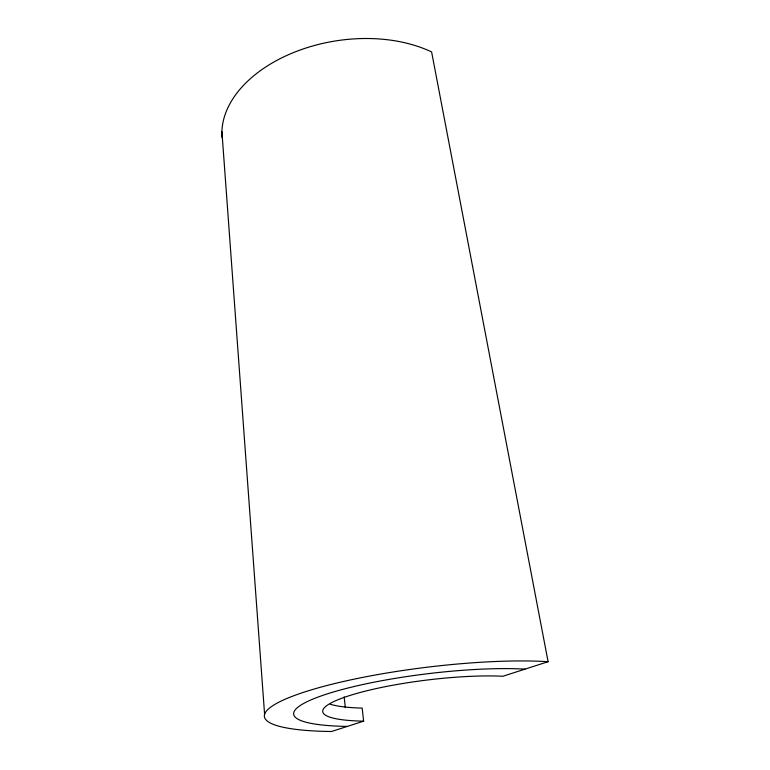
<?xml version="1.0" encoding="UTF-8"?>
<svg xmlns="http://www.w3.org/2000/svg" width="770" height="770" viewBox="0 0 770 770"><rect width="100%" height="100%" fill="white"/><g stroke="black" fill="none" stroke-linecap="round" stroke-linejoin="round"><path stroke-width="1.16" d="M330.243 704.223A106.385 19.702 -7.1 0 0 362.169 708.102L363.632 721.153L331.524 731.5A166.205 29.058 -7 0 1 305.17 691.797A166.205 29.058 -7 0 1 548.096 661.7L431.614 51.946A127.502 81.861 -9 0 0 293.168 52.697A127.502 81.861 -9 0 0 222.02 137.56M548.096 661.7L502.897 676.262A106.982 18.605 -7 0 0 348.8 695.83A106.982 18.605 -7 0 0 363.632 721.153M344.18 696.85L345.316 707.591M221.904 131.555L264.591 714.252M347.308 726.408A136.473 23.793 -7 0 1 327.009 693.972A136.473 23.793 -7 0 1 525.044 669.13"/></g></svg>
